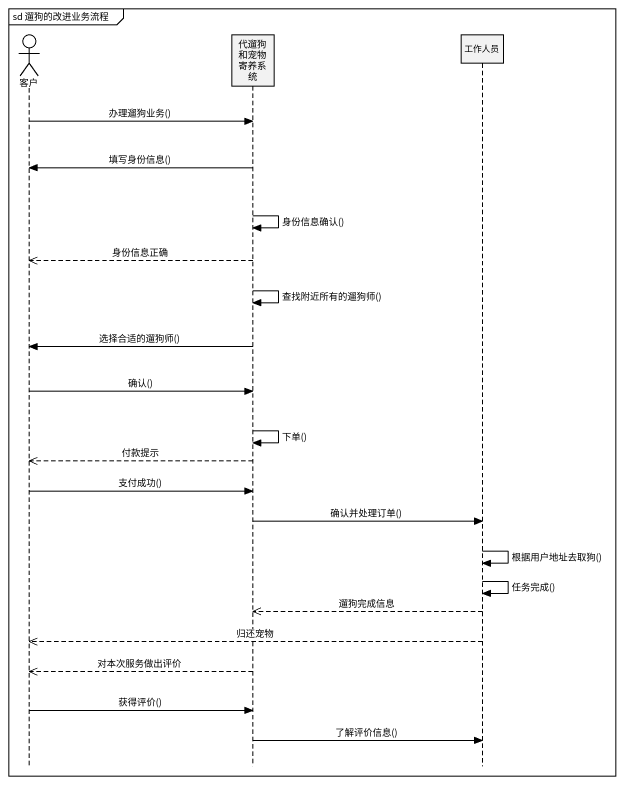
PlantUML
@startuml
mainframe sd 遛狗的改进业务流程
hide footbox
actor 客户
participant 代遛狗和宠物寄养系统
participant 工作人员

客户 -> 代遛狗和宠物寄养系统 : 办理遛狗业务()
代遛狗和宠物寄养系统 -> 客户 : 填写身份信息()
代遛狗和宠物寄养系统 -> 代遛狗和宠物寄养系统 : 身份信息确认()
代遛狗和宠物寄养系统 -->> 客户 : 身份信息正确
代遛狗和宠物寄养系统 -> 代遛狗和宠物寄养系统 : 查找附近所有的遛狗师()
代遛狗和宠物寄养系统 -> 客户 : 选择合适的遛狗师()
客户 -> 代遛狗和宠物寄养系统 : 确认()
代遛狗和宠物寄养系统 -> 代遛狗和宠物寄养系统 : 下单()
代遛狗和宠物寄养系统 -->> 客户 : 付款提示
客户 -> 代遛狗和宠物寄养系统 : 支付成功()
代遛狗和宠物寄养系统 -> 工作人员 : 确认并处理订单()
工作人员 -> 工作人员 : 根据用户地址去取狗()
工作人员 -> 工作人员 : 任务完成()
工作人员 -->> 代遛狗和宠物寄养系统 : 遛狗完成信息
工作人员 -->> 客户 : 归还宠物
代遛狗和宠物寄养系统 -->> 客户 : 对本次服务做出评价
客户 -> 代遛狗和宠物寄养系统 : 获得评价()
代遛狗和宠物寄养系统 -> 工作人员 : 了解评价信息()
@enduml
